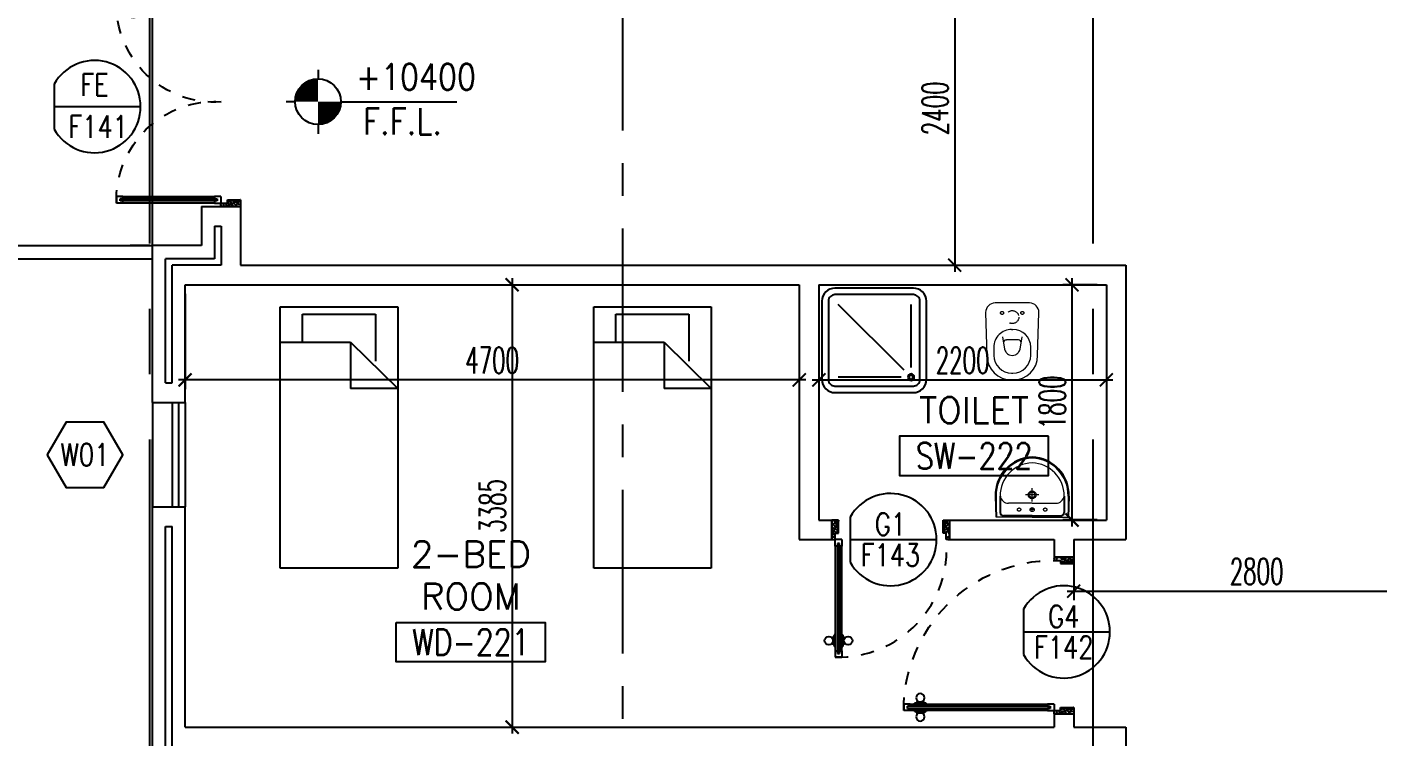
# Model space of a CAD drawing. Extents: x 88852.7 to 88945.7, y 39921.6 to 40001.1.
# Drawn here: x 88901.85 to 88912.19, y 39973.84 to 39979.27 of the extents above; entities that cross this region are included whole.
import ezdxf
from ezdxf.enums import TextEntityAlignment as Align

# ---------------------------------------------------------------- set-up
doc = ezdxf.new("R2010")
doc.units = 0
doc.header["$MEASUREMENT"] = 0
doc.header["$PDMODE"] = 34
for name, pattern in [('CENTER', [2, 1.25, -0.25, 0.25, -0.25]), ('CENTERX2', [4, 2.5, -0.5, 0.5, -0.5]), ('DASHED', [0.75, 0.5, -0.25]), ('HIDDEN', [0.375, 0.25, -0.125]), ('HIDDEN2', [0.1875, 0.125, -0.0625])]:
    doc.linetypes.add(name, pattern=pattern)
doc.layers.get('0').update_dxf_attribs({"linetype": 'CONTINUOUS'})
doc.layers.get('DEFPOINTS').update_dxf_attribs({"linetype": 'CONTINUOUS'})
for name, color, linetype in [('AXES', 11, 'CENTERX2'), ('AXES1', 11, 'CENTER'), ('DIM', 4, 'CONTINUOUS'), ('DOOR', 7, 'CONTINUOUS'), ('DOOR-CR', 4, 'CONTINUOUS'), ('DOOR-NO', 3, 'CONTINUOUS'), ('FIX', 3, 'CONTINUOUS'), ('FUR', 4, 'CONTINUOUS'), ('HIDDEN', 9, 'HIDDEN2'), ('INSUL', 4, 'CONTINUOUS'), ('LEV-PL', 7, 'CONTINUOUS'), ('RM-BOX', 4, 'CONTINUOUS'), ('RM-NAME', 2, 'CONTINUOUS'), ('RM-NO', 2, 'CONTINUOUS'), ('ROOF', 7, 'CONTINUOUS'), ('WALL', 2, 'CONTINUOUS'), ('WIN', 3, 'CONTINUOUS'), ('WIN-BOX', 3, 'CONTINUOUS'), ('WIN-NO', 5, 'CONTINUOUS')]:
    doc.layers.add(name, color=color, linetype=linetype)
doc.styles.add('ROMANS', font='ROMANS.shx', dxfattribs={"width": 0.6})
doc.styles.add('S', font='ROMANS.SHX')
doc.dimstyles.new('STANDARD in', dxfattribs={"dimtxt": 0.2, "dimasz": 0.1, "dimexe": 0.07, "dimexo": 0.07, "dimgap": 0.05, "dimtad": 1, "dimdec": 0, "dimlfac": 1000, "dimzin": 0, "dimdsep": 46, "dimtxsty": 'ROMANS', "dimblk": 'ARCHTICK', "dimcen": 0.05, "dimdle": 0.05, "dimclrd": 4, "dimclre": 4, "dimclrt": 2, "dimadec": 0, "dimazin": 0, "dimtfac": 1, "dimtdec": 0, "dimtmove": 2, "dimatfit": 3, "dimfxl": 0, "dimtolj": 1, "dimtzin": 0, "dimarcsym": 0})

# ---------------------------------------------------------------- blocks, each defined once
blk = doc.blocks.new('_ARCHTICK')
at = {"color": 0, "linetype": 'ByBlock', "const_width": 0.15}
blk.add_lwpolyline([(-0.5, -0.5), (0.5, 0.5)], dxfattribs=at)
blk = doc.blocks.new('*D193')
at = {"layer": 'DEFPOINTS', "color": 0, "linetype": 'ByBlock'}
for p in [(88910.26, 39973.915), (88912.66, 39973.915), (88912.66, 39973.295)]:
    blk.add_point(p, dxfattribs=at)
at = {"layer": 'DIM', "color": 4, "linetype": 'ByBlock', "lineweight": -2}
for p, q in [((88910.26, 39973.845), (88910.26, 39973.225)), ((88912.66, 39973.845), (88912.66, 39973.225)), ((88910.21, 39973.295), (88912.71, 39973.295))]:
    blk.add_line(p, q, dxfattribs=at)
at = {"layer": 'DIM', "color": 4, "linetype": 'ByBlock', "lineweight": -2, "xscale": 0.1, "yscale": 0.1, "zscale": 0.1, "rotation": 180}
blk.add_blockref('_ARCHTICK', (88910.26, 39973.295), dxfattribs=at)
at = {"layer": 'DIM', "color": 4, "linetype": 'ByBlock', "lineweight": -2, "xscale": 0.1, "yscale": 0.1, "zscale": 0.1}
blk.add_blockref('_ARCHTICK', (88912.66, 39973.295), dxfattribs=at)
at = {"layer": 'DIM', "color": 2, "linetype": 'ByBlock', "insert": (88911.46, 39973.445), "char_height": 0.2, "attachment_point": 5, "style": 'ROMANS'}
blk.add_mtext('\\A1;2400', dxfattribs=at)
blk = doc.blocks.new('*D194')
at = {"layer": 'DEFPOINTS', "color": 0, "linetype": 'ByBlock'}
for p in [(88912.66, 39975.642), (88909.86, 39975.35), (88912.66, 39974.956)]:
    blk.add_point(p, dxfattribs=at)
at = {"layer": 'DIM', "color": 4, "linetype": 'ByBlock', "lineweight": -2}
for p, q in [((88912.66, 39975.572), (88912.66, 39974.886)), ((88909.86, 39975.28), (88909.86, 39974.886)), ((88909.81, 39974.956), (88912.71, 39974.956))]:
    blk.add_line(p, q, dxfattribs=at)
at = {"layer": 'DIM', "color": 4, "linetype": 'ByBlock', "lineweight": -2, "xscale": 0.1, "yscale": 0.1, "zscale": 0.1, "rotation": 180}
blk.add_blockref('_ARCHTICK', (88909.86, 39974.956), dxfattribs=at)
at = {"layer": 'DIM', "color": 4, "linetype": 'ByBlock', "lineweight": -2, "xscale": 0.1, "yscale": 0.1, "zscale": 0.1}
blk.add_blockref('_ARCHTICK', (88912.66, 39974.956), dxfattribs=at)
at = {"layer": 'DIM', "color": 2, "linetype": 'ByBlock', "insert": (88911.26, 39975.106), "char_height": 0.2, "attachment_point": 5, "style": 'ROMANS'}
blk.add_mtext('\\A1;2800', dxfattribs=at)
blk = doc.blocks.new('*D190')
at = {"layer": 'DEFPOINTS', "color": 0, "linetype": 'ByBlock'}
for p in [(88907.91, 39977.3), (88910.11, 39977.3), (88910.11, 39976.572)]:
    blk.add_point(p, dxfattribs=at)
at = {"layer": 'DIM', "color": 4, "linetype": 'ByBlock', "lineweight": -2}
for p, q in [((88907.91, 39977.23), (88907.91, 39976.502)), ((88910.11, 39977.23), (88910.11, 39976.502)), ((88907.86, 39976.572), (88910.16, 39976.572))]:
    blk.add_line(p, q, dxfattribs=at)
at = {"layer": 'DIM', "color": 4, "linetype": 'ByBlock', "lineweight": -2, "xscale": 0.1, "yscale": 0.1, "zscale": 0.1, "rotation": 180}
blk.add_blockref('_ARCHTICK', (88907.91, 39976.572), dxfattribs=at)
at = {"layer": 'DIM', "color": 4, "linetype": 'ByBlock', "lineweight": -2, "xscale": 0.1, "yscale": 0.1, "zscale": 0.1}
blk.add_blockref('_ARCHTICK', (88910.11, 39976.572), dxfattribs=at)
at = {"layer": 'DIM', "color": 2, "linetype": 'ByBlock', "insert": (88909.01, 39976.722), "char_height": 0.2, "attachment_point": 5, "style": 'ROMANS'}
blk.add_mtext('\\A1;2200', dxfattribs=at)
blk = doc.blocks.new('*D192')
at = {"layer": 'DEFPOINTS', "color": 0, "linetype": 'ByBlock'}
for p in [(88908.413, 39979.85), (88908.413, 39977.45), (88908.95, 39977.45)]:
    blk.add_point(p, dxfattribs=at)
at = {"layer": 'DIM', "color": 4, "linetype": 'ByBlock', "lineweight": -2}
for p, q in [((88908.483, 39979.85), (88909.02, 39979.85)), ((88908.95, 39979.9), (88908.95, 39977.4)), ((88908.483, 39977.45), (88909.02, 39977.45))]:
    blk.add_line(p, q, dxfattribs=at)
at = {"layer": 'DIM', "color": 4, "linetype": 'ByBlock', "lineweight": -2, "xscale": 0.1, "yscale": 0.1, "zscale": 0.1}
for p, rotation in [((88908.95, 39979.85), 90), ((88908.95, 39977.45), 270)]:
    blk.add_blockref('_ARCHTICK', p, dxfattribs=dict(at, rotation=rotation))
at = {"layer": 'DIM', "color": 2, "linetype": 'ByBlock', "insert": (88908.8, 39978.65), "char_height": 0.2, "attachment_point": 5, "rotation": 90, "style": 'ROMANS'}
blk.add_mtext('\\A1;2400', dxfattribs=at)
blk = doc.blocks.new('*D189')
at = {"layer": 'DEFPOINTS', "color": 0, "linetype": 'ByBlock'}
for p in [(88903.06, 39977.3), (88907.76, 39977.3), (88903.06, 39976.572)]:
    blk.add_point(p, dxfattribs=at)
at = {"layer": 'DIM', "color": 4, "linetype": 'ByBlock', "lineweight": -2}
for p, q in [((88903.06, 39977.23), (88903.06, 39976.502)), ((88907.76, 39977.23), (88907.76, 39976.502)), ((88907.81, 39976.572), (88903.01, 39976.572))]:
    blk.add_line(p, q, dxfattribs=at)
at = {"layer": 'DIM', "color": 4, "linetype": 'ByBlock', "lineweight": -2, "xscale": 0.1, "yscale": 0.1, "zscale": 0.1, "rotation": 180}
blk.add_blockref('_ARCHTICK', (88903.06, 39976.572), dxfattribs=at)
at = {"layer": 'DIM', "color": 4, "linetype": 'ByBlock', "lineweight": -2, "xscale": 0.1, "yscale": 0.1, "zscale": 0.1}
blk.add_blockref('_ARCHTICK', (88907.76, 39976.572), dxfattribs=at)
at = {"layer": 'DIM', "color": 2, "linetype": 'ByBlock', "insert": (88905.41, 39976.722), "char_height": 0.2, "attachment_point": 5, "style": 'ROMANS'}
blk.add_mtext('\\A1;4700', dxfattribs=at)
blk = doc.blocks.new('*D188')
at = {"layer": 'DEFPOINTS', "color": 0, "linetype": 'ByBlock'}
for p in [(88904.935, 39977.3), (88904.743, 39973.915), (88905.563, 39973.915)]:
    blk.add_point(p, dxfattribs=at)
at = {"layer": 'DIM', "color": 4, "linetype": 'ByBlock', "lineweight": -2}
for p, q in [((88905.563, 39977.35), (88905.563, 39973.865)), ((88905.005, 39977.3), (88905.633, 39977.3)), ((88904.813, 39973.915), (88905.633, 39973.915))]:
    blk.add_line(p, q, dxfattribs=at)
at = {"layer": 'DIM', "color": 4, "linetype": 'ByBlock', "lineweight": -2, "xscale": 0.1, "yscale": 0.1, "zscale": 0.1}
for p, rotation in [((88905.563, 39977.3), 90), ((88905.563, 39973.915), 270)]:
    blk.add_blockref('_ARCHTICK', p, dxfattribs=dict(at, rotation=rotation))
at = {"layer": 'DIM', "color": 2, "linetype": 'ByBlock', "insert": (88905.413, 39975.607), "char_height": 0.2, "attachment_point": 5, "rotation": 90, "style": 'ROMANS'}
blk.add_mtext('\\A1;3385', dxfattribs=at)
blk = doc.blocks.new('*D191')
at = {"layer": 'DEFPOINTS', "color": 0, "linetype": 'ByBlock'}
for p in [(88910.11, 39977.3), (88909.847, 39975.5), (88910.11, 39975.5)]:
    blk.add_point(p, dxfattribs=at)
at = {"layer": 'DIM', "color": 4, "linetype": 'ByBlock', "lineweight": -2}
for p, q in [((88909.847, 39977.35), (88909.847, 39975.45)), ((88910.04, 39977.3), (88909.777, 39977.3)), ((88910.04, 39975.5), (88909.777, 39975.5))]:
    blk.add_line(p, q, dxfattribs=at)
at = {"layer": 'DIM', "color": 4, "linetype": 'ByBlock', "lineweight": -2, "xscale": 0.1, "yscale": 0.1, "zscale": 0.1}
for p, rotation in [((88909.847, 39977.3), 90), ((88909.847, 39975.5), 270)]:
    blk.add_blockref('_ARCHTICK', p, dxfattribs=dict(at, rotation=rotation))
at = {"layer": 'DIM', "color": 2, "linetype": 'ByBlock', "insert": (88909.697, 39976.4), "char_height": 0.2, "attachment_point": 5, "rotation": 90, "style": 'ROMANS'}
blk.add_mtext('\\A1;1800', dxfattribs=at)
blk = doc.blocks.new('SHR1')
at = {"layer": 'FIX'}
for p, q in [((-196, 196), (-700, 700)), ((-143, 218), (-143, 700)), ((-218, 143), (-700, 143))]:
    blk.add_line(p, q, dxfattribs=at)
for points in [[(-825, 125), (-825, 725, -0.414214), (-725, 825), (-125, 825, -0.414214), (-25, 725), (-25, 125, -0.414214), (-125, 25), (-725, 25, -0.414214)], [(-775, 125), (-775, 725, -0.414214), (-725, 775), (-125, 775, -0.414214), (-75, 725), (-75, 125, -0.414214), (-125, 75), (-725, 75, -0.414214)]]:
    blk.add_lwpolyline(points, format="xyb", close=True, dxfattribs=at)
for radius in [25, 15]:
    blk.add_circle((-143, 143), radius, dxfattribs=at)
blk = doc.blocks.new('WC1')
at = {"layer": 'FIX', "lineweight": 20}
for p, q in [((-210, 204), (-538, 194)), ((-475, 141), (-538, 141)), ((-137, 0), (-137, 131)), ((-727, 5), (-727, -5)), ((-674, 5), (-674, -5)), ((-534, 24), (-540, 0)), ((-540, 0), (-534, -24)), ((-395, 76), (-490, 60)), ((-339, 5), (-339, -5)), ((-137, -131), (-137, 0)), ((-490, -60), (-395, -76)), ((-538, -141), (-475, -141)), ((-538, -194), (-210, -204)), ((-213, -204), (-210, -204))]:
    blk.add_line(p, q, dxfattribs=at)
at = {"layer": 'FIX', "linetype": 'Continuous', "lineweight": 20}
blk.add_line((-420, -47), (-420, 45), dxfattribs=at)
at = {"layer": 'FIX', "linetype": 'HIDDEN2', "lineweight": 20, "ltscale": 0.3}
blk.add_circle((-245, 0), 49.8, dxfattribs=at)
at = {"layer": 'FIX', "linetype": 'HIDDEN', "lineweight": 20, "ltscale": 0.05}
for centre in [(-213, 78), (-213, -77)]:
    blk.add_circle(centre, 11.6, dxfattribs=at)
at = {"layer": 'FIX', "lineweight": 20}
for centre, radius, start, end in [((-538, 5), 189, 90, 180), ((-538, 5), 136, 90, 180), ((-475, 5), 136, 360, 90), ((-210, 131), 73, 360, 90), ((-473, -7), 68.2, 128.9242, 152.8468), ((-464, -18), 82, 108.496, 128.9242), ((-538, -5), 189, 180, 270), ((-538, -5), 136, 180, 270), ((-473, 7), 68.2, 207.1532, 231.0758), ((-464, 18), 82, 231.0758, 251.504), ((-475, -5), 136, 270, 0), ((-210, -131), 73, 270, 0)]:
    blk.add_arc(centre, radius, start, end, dxfattribs=at)
at = {"layer": 'FIX', "linetype": 'Continuous', "lineweight": 20}
for centre, start, end in [((-443, 46), 357.6662, 91.6121), ((-442, -46), 268.3879, 2.3338)]:
    blk.add_arc(centre, 22.3, start, end, dxfattribs=at)
blk = doc.blocks.new('LAV1')
at = {"layer": 'FIX', "linetype": 'ByBlock', "ltscale": 0.3}
for p, q in [((-280, 210), (-275, 50)), ((-245, 210), (-245, 85)), ((245, 210), (245, 85)), ((280, 210), (275, 50)), ((0, 60), (-220, 60)), ((0, 60), (220, 60))]:
    blk.add_line(p, q, dxfattribs=at)
at = {"layer": 'FIX', "linetype": 'Continuous', "lineweight": 20}
for p, q in [((-275, 210), (-275, 50)), ((275, 210), (275, 50)), ((0, 155), (-181, 155)), ((0, 155), (181, 155)), ((0, 50), (-275, 50)), ((0, 50), (-252, 50)), ((0, 50), (275, 50)), ((0, 50), (252, 50))]:
    blk.add_line(p, q, dxfattribs=at)
at = {"layer": 'FIX', "linetype": 'DASHED', "lineweight": 20, "ltscale": 0.05}
for p, q in [((50, 220), (-50, 220)), ((0, 170), (0, 270)), ((0, 170), (0, 270))]:
    blk.add_line(p, q, dxfattribs=at)
at = {"layer": 'FIX', "lineweight": 20}
for p, q in [((16, 107), (-15, 107)), ((0, 92), (0, 123))]:
    blk.add_line(p, q, dxfattribs=at)
for centre, radius in [((0, 220), 29.5), ((0, 220), 22.5), ((0, 107), 15.5)]:
    blk.add_circle(centre, radius, dxfattribs=at)
at = {"layer": 'FIX', "linetype": 'HIDDEN', "lineweight": 20, "ltscale": 0.05}
for centre in [(-100, 107), (100, 107)]:
    blk.add_circle(centre, 12.4, dxfattribs=at)
at = {"layer": 'FIX', "linetype": 'ByBlock', "ltscale": 0.3}
for centre, radius, start, end in [((7, 220), 287, 91.3776, 182.0064), ((-7, 220), 287, 357.9936, 88.6224), ((-220, 85), 24.9, 179.7021, 269.9486), ((220, 85), 24.9, 270.0514, 0.2979)]:
    blk.add_arc(centre, radius, start, end, dxfattribs=at)
at = {"layer": 'FIX', "linetype": 'Continuous', "lineweight": 20}
for centre, radius, start, end in [((8, 217), 283, 91.6988, 181.351), ((8, 212), 253, 91.7328, 180.4884), ((-8, 217), 283, 358.649, 88.3012), ((-8, 212), 253, 359.5116, 88.2672), ((-179, 222), 66.9, 190.2006, 268.0786), ((179, 222), 66.9, 271.9214, 349.7994)]:
    blk.add_arc(centre, radius, start, end, dxfattribs=at)
blk = doc.blocks.new('LEV1')
at = {"layer": 'LEV-PL'}
for p, q in [((0, 245), (0, 175)), ((-175, 0), (-245, 0)), ((175, 0), (1061, 0)), ((0, -175), (0, -245))]:
    blk.add_line(p, q, dxfattribs=at)
at = {"layer": 'LEV-PL', "const_width": 175}
for points in [[(-88, 0, -0.414214), (0, 88, -1)], [(88, 0, -0.414214), (0, -88, -1)]]:
    blk.add_lwpolyline(points, format="xyb", dxfattribs=at)
at = {"layer": 'LEV-PL'}
blk.add_circle((0, 0), 175, dxfattribs=at)
at = {"layer": 'LEV-PL', "color": 4, "style": 'S', "width": 0.85}
for tag, p in [('+0000', (646, 50)), ('F.F.L.', (646, -250))]:
    blk.add_attdef(tag, text='', height=200, dxfattribs=at).set_placement(p, align=Align.CENTER)
blk = doc.blocks.new('DD1')
at = {"layer": 'DOOR-CR'}
blk.add_line((-308, 0), (353, 0), dxfattribs=at)
blk.add_lwpolyline([(-308, -173, 3.820224), (-308, 173)], format="xyb", close=True, dxfattribs=at)
at = {"layer": 'DOOR-NO', "style": 'ROMANS', "width": 0.8}
for tag, p in [('G', (0, 142)), ('000', (0, -141))]:
    blk.add_attdef(tag, text='', height=204, dxfattribs=at).set_placement(p, align=Align.MIDDLE)
blk = doc.blocks.new('A$C1DFA4FE8')
at = {"layer": 'DOOR', "color": 0, "linetype": 'ByBlock'}
for p, q in [((950, 1656), (800, 1656)), ((800, 1656), (800, 1631)), ((950, 1606), (950, 1656)), ((0, 1631), (0, 1581)), ((0, 1581), (0, 1631)), ((50, 1631), (0, 1631)), ((50, 1581), (0, 1581)), ((30, 1614), (30, 1598)), ((50, 1614), (30, 1614)), ((50, 1598), (30, 1598)), ((50, 1631), (50, 1614)), ((50, 1598), (50, 1581)), ((750, 1614), (750, 1631)), ((750, 1631), (800, 1631)), ((770, 1614), (750, 1614)), ((750, 1581), (750, 1598)), ((750, 1598), (770, 1598)), ((800, 1581), (750, 1581)), ((770, 1598), (770, 1614)), ((800, 1581), (800, 1631)), ((800, 1631), (850, 1631)), ((850, 1631), (850, 1606)), ((850, 1606), (950, 1606)), ((0, 81), (0, 131)), ((0, 131), (0, 81)), ((50, 131), (0, 131)), ((30, 98), (30, 114)), ((50, 114), (30, 114)), ((50, 114), (50, 131)), ((83, 131), (83, 138)), ((173, 138), (83, 138)), ((95, 138), (95, 147)), ((95, 147), (160, 147)), ((95, 138), (160, 138)), ((160, 138), (160, 147)), ((173, 131), (173, 138)), ((750, 131), (750, 114)), ((800, 131), (750, 131)), ((750, 114), (770, 114)), ((770, 114), (770, 98)), ((800, 131), (800, 81)), ((850, 106), (950, 106)), ((850, 81), (850, 106)), ((950, 106), (950, 56)), ((50, 81), (0, 81)), ((50, 98), (30, 98)), ((50, 81), (50, 98)), ((83, 81), (83, 74)), ((173, 74), (83, 74)), ((95, 74), (95, 65)), ((95, 74), (160, 74)), ((95, 65), (160, 65)), ((160, 74), (160, 65)), ((173, 81), (173, 74)), ((750, 98), (750, 81)), ((770, 98), (750, 98)), ((750, 81), (800, 81)), ((800, 56), (800, 81)), ((800, 81), (850, 81)), ((950, 56), (800, 56))]:
    blk.add_line(p, q, dxfattribs=at)
at = {"layer": 'DOOR', "color": 9, "linetype": 'ByBlock'}
for p, q in [((950, 1606), (837, 1656)), ((950, 1606), (910, 1656)), ((950, 1606), (850, 1619)), ((950, 106), (837, 56)), ((950, 106), (850, 93)), ((950, 106), (910, 56))]:
    blk.add_line(p, q, dxfattribs=at)
at = {"layer": 'DOOR', "linetype": 'ByBlock'}
for p, q in [((750, 1631), (50, 1631)), ((750, 1614), (50, 1614)), ((750, 1598), (50, 1598)), ((50, 1581), (750, 1581)), ((50, 131), (750, 131)), ((750, 114), (50, 114)), ((750, 98), (50, 98)), ((750, 81), (50, 81))]:
    blk.add_line(p, q, dxfattribs=at)
at = {"layer": 'DOOR', "color": 0, "linetype": 'ByBlock'}
for centre in [(128, 179), (128, 32)]:
    blk.add_circle(centre, 32.4, dxfattribs=at)
at = {"layer": 'DOOR', "color": 9, "linetype": 'ByBlock'}
for centre, radius, start, end in [((950, 1606), 154, 161.1053, 166.2858), ((950, 1606), 134, 158.1598, 169.28), ((950, 1606), 114, 154.0838, 167.3774), ((950, 1606), 94.4, 148.0182, 180), ((950, 1606), 74.4, 137.7764, 180), ((950, 1606), 54.4, 113.2074, 180), ((950, 1606), 34.4, 90, 180), ((950, 1606), 14.4, 90, 180), ((950, 106), 94.4, 180, 211.9818), ((950, 106), 74.4, 180, 222.2236), ((950, 106), 54.4, 180, 246.7926), ((950, 106), 34.4, 180, 270), ((950, 106), 14.4, 180, 270), ((950, 106), 154, 193.7142, 198.8947), ((950, 106), 134, 190.72, 201.8402), ((950, 106), 114, 192.6226, 205.9162)]:
    blk.add_arc(centre, radius, start, end, dxfattribs=at)
at = {"layer": 'DOOR', "linetype": 'HIDDEN', "ltscale": 0.5}
for centre, start, end in [((752, 1606), 178.0938, 273.7249), ((752, 106), 86.2751, 181.9062)]:
    blk.add_arc(centre, 752, start, end, dxfattribs=at)
blk = doc.blocks.new('DOOR90')
at = {"layer": 'DOOR', "linetype": 'ByBlock'}
for p, q in [((0, 0), (-150, 0)), ((-200, -25), (-1000, -25)), ((-200, -42), (-1000, -42)), ((-200, -58), (-1000, -58)), ((-1000, -75), (-200, -75))]:
    blk.add_line(p, q, dxfattribs=at)
at = {"layer": 'DOOR', "color": 0, "linetype": 'ByBlock'}
for p, q in [((-150, 0), (-150, -25)), ((-150, 0), (0, 0)), ((0, -50), (0, 0)), ((-1050, -25), (-1050, -75)), ((-1050, -75), (-1050, -25)), ((-1000, -25), (-1050, -25)), ((-1000, -75), (-1050, -75)), ((-1020, -42), (-1020, -58)), ((-1000, -42), (-1020, -42)), ((-1000, -58), (-1020, -58)), ((-1000, -25), (-1000, -42)), ((-1000, -58), (-1000, -75)), ((-968, -25), (-968, -18)), ((-878, -18), (-968, -18)), ((-968, -75), (-968, -82)), ((-878, -82), (-968, -82)), ((-955, -18), (-955, -9)), ((-955, -9), (-890, -9)), ((-955, -18), (-890, -18)), ((-955, -82), (-955, -91)), ((-955, -82), (-890, -82)), ((-955, -91), (-890, -91)), ((-890, -18), (-890, -9)), ((-890, -82), (-890, -91)), ((-878, -25), (-878, -18)), ((-878, -75), (-878, -82)), ((-200, -42), (-200, -25)), ((-200, -25), (-150, -25)), ((-180, -42), (-200, -42)), ((-200, -75), (-200, -58)), ((-200, -58), (-180, -58)), ((-150, -75), (-200, -75)), ((-180, -58), (-180, -42)), ((-150, -75), (-150, -25)), ((-150, -25), (-100, -25)), ((-100, -25), (-100, -50)), ((-100, -50), (0, -50)), ((-150, -900), (-150, -875)), ((-150, -875), (-100, -875)), ((0, -900), (-150, -900)), ((-150, -900), (0, -900)), ((-100, -850), (0, -850)), ((-100, -875), (-100, -850)), ((0, -850), (0, -900))]:
    blk.add_line(p, q, dxfattribs=at)
at = {"layer": 'DOOR', "color": 9, "linetype": 'ByBlock'}
for p, q in [((0, -50), (-114, 0)), ((0, -50), (-40, 0)), ((0, -50), (-100, -37)), ((0, -850), (-114, -900)), ((0, -850), (-100, -863)), ((0, -850), (-40, -900))]:
    blk.add_line(p, q, dxfattribs=at)
at = {"layer": 'DOOR', "color": 0, "linetype": 'ByBlock'}
for centre in [(-923, 24), (-923, -124)]:
    blk.add_circle(centre, 32.4, dxfattribs=at)
at = {"layer": 'DOOR', "color": 9, "linetype": 'ByBlock'}
for centre, radius, start, end in [((0, -50), 74.4, 137.7764, 180), ((0, -50), 54.4, 113.2074, 180), ((0, -50), 154, 161.1053, 166.2858), ((0, -50), 134, 158.1598, 169.28), ((0, -50), 114, 154.0838, 167.3774), ((0, -50), 94.4, 148.0182, 180), ((0, -50), 34.4, 90, 180), ((0, -50), 14.4, 90, 180), ((0, -850), 154, 193.7142, 198.8947), ((0, -850), 134, 190.72, 201.8402), ((0, -850), 94.4, 180, 211.9818), ((0, -850), 74.4, 180, 222.2236), ((0, -850), 54.4, 180, 246.7926), ((0, -850), 34.4, 180, 270), ((0, -850), 14.4, 180, 270)]:
    blk.add_arc(centre, radius, start, end, dxfattribs=at)
at = {"layer": 'DOOR', "linetype": 'HIDDEN', "ltscale": 0.5}
blk.add_arc((-222, -50), 828, 178.2701, 275.003, dxfattribs=at)
blk = doc.blocks.new('DOOR100')
at = {"layer": 'DOOR', "color": 0, "linetype": 'ByBlock'}
for p, q in [((-76, 1251), (-76, 1301)), ((-76, 1301), (-26, 1301)), ((-26, 1301), (-76, 1301)), ((-59, 1251), (-76, 1251)), ((-59, 1251), (-59, 1271)), ((-43, 1271), (-59, 1271)), ((-43, 1251), (-43, 1271)), ((-26, 1251), (-43, 1251)), ((-26, 1251), (-26, 1301)), ((-92, 1206), (-92, 1141)), ((-83, 1206), (-92, 1206)), ((-83, 1141), (-92, 1141)), ((-83, 1129), (-83, 1219)), ((-76, 1219), (-83, 1219)), ((-83, 1206), (-83, 1141)), ((-26, 1219), (-19, 1219)), ((-19, 1129), (-19, 1219)), ((-19, 1206), (-19, 1141)), ((-19, 1206), (-10, 1206)), ((-19, 1141), (-10, 1141)), ((-10, 1206), (-10, 1141)), ((-76, 1129), (-83, 1129)), ((-26, 1129), (-19, 1129)), ((-1201, 0), (-1201, 150)), ((-1201, 150), (-1176, 150)), ((-1201, 150), (-1201, 0)), ((-1176, 150), (-1176, 100)), ((-76, 200), (-59, 200)), ((-76, 150), (-76, 200)), ((-76, 150), (-26, 150)), ((-59, 200), (-59, 180)), ((-59, 180), (-43, 180)), ((-43, 200), (-26, 200)), ((-43, 180), (-43, 200)), ((-26, 200), (-26, 150)), ((-1, 150), (-26, 150)), ((-26, 150), (-26, 100)), ((-1, 150), (-1, 0)), ((-1151, 0), (-1201, 0)), ((-1176, 100), (-1151, 100)), ((-1151, 100), (-1151, 0)), ((-51, 100), (-51, 0)), ((-26, 100), (-51, 100)), ((-51, 0), (-1, 0))]:
    blk.add_line(p, q, dxfattribs=at)
at = {"layer": 'DOOR', "linetype": 'ByBlock'}
for p, q in [((-76, 1251), (-76, 200)), ((-59, 200), (-59, 1251)), ((-43, 200), (-43, 1251)), ((-26, 200), (-26, 1251))]:
    blk.add_line(p, q, dxfattribs=at)
at = {"layer": 'DOOR', "color": 9, "linetype": 'ByBlock'}
for p, q in [((-1151, 0), (-1201, 114)), ((-51, 0), (-1, 114)), ((-1151, 0), (-1201, 40)), ((-1151, 0), (-1164, 100)), ((-51, 0), (-38, 100)), ((-51, 0), (-1, 40))]:
    blk.add_line(p, q, dxfattribs=at)
at = {"layer": 'DOOR', "color": 0, "linetype": 'ByBlock'}
for centre in [(-125, 1174), (22, 1174)]:
    blk.add_circle(centre, 32.4, dxfattribs=at)
at = {"layer": 'DOOR', "linetype": 'HIDDEN', "ltscale": 0.5}
blk.add_arc((-27, 152), 1149, 89.961, 180.0931, dxfattribs=at)
at = {"layer": 'DOOR', "color": 9, "linetype": 'ByBlock'}
for centre, radius, start, end in [((-1151, 0), 154, 103.7142, 108.8947), ((-1151, 0), 134, 100.72, 111.8402), ((-51, 0), 134, 68.1598, 79.28), ((-51, 0), 114, 64.0838, 77.3774), ((-51, 0), 154, 71.1053, 76.2858), ((-1151, 0), 94.4, 90, 121.9818), ((-1151, 0), 74.4, 90, 132.2236), ((-1151, 0), 54.4, 90, 156.7926), ((-1151, 0), 34.4, 90, 180), ((-1151, 0), 14.4, 90, 180), ((-51, 0), 94.4, 58.0182, 90), ((-51, 0), 74.4, 47.7764, 90), ((-51, 0), 54.4, 23.2074, 90), ((-51, 0), 34.4, 0, 90), ((-51, 0), 14.4, 0, 90)]:
    blk.add_arc(centre, radius, start, end, dxfattribs=at)
blk = doc.blocks.new('RM1')
at = {"layer": 'RM-BOX'}
blk.add_lwpolyline([(570, -200), (-570, -200), (-570, -500), (570, -500)], close=True, dxfattribs=at)
at = {"layer": 'RM-NAME', "style": 'ROMANS'}
for tag, p in [('ROOMNAME1', (0, 324)), ('ROOMNAME2', (0, 0))]:
    blk.add_attdef(tag, text='', height=200, dxfattribs=at).set_placement(p, align=Align.MIDDLE)
at = {"layer": 'RM-NO', "style": 'ROMANS', "width": 0.8}
blk.add_attdef('ROOMNO', text='', height=200, dxfattribs=at).set_placement((0, -350), align=Align.MIDDLE)
blk = doc.blocks.new('WW1')
at = {"layer": 'WIN-BOX'}
blk.add_lwpolyline([(144, -250), (289, 0), (144, 250), (-144, 250), (-289, 0), (-144, -250)], close=True, dxfattribs=at)
at = {"layer": 'WIN-NO', "style": 'ROMANS', "width": 0.8}
blk.add_attdef('W00', text='', height=170, dxfattribs=at).set_placement((0, 0), align=Align.MIDDLE)
blk = doc.blocks.new('AH20A')
at = {"layer": 'FUR'}
for p, q in [((0, 0.5), (0, -0.5)), ((1, 0.5), (0, 0.5)), ((0.1358, 0.5), (0.1358, -0.0987)), ((1, -0.5), (1, 0.5)), ((0.1358, 0.3112), (0.0277, 0.3112)), ((0.0277, 0.3112), (0.0277, -0.3087)), ((0.1358, -0.0987), (0.3125, -0.5)), ((0.1358, -0.0987), (0.3125, -0.0987)), ((0.3125, -0.5), (0.3125, -0.0987)), ((0.0277, -0.3087), (0.2076, -0.3087)), ((0, -0.5), (1, -0.5))]:
    blk.add_line(p, q, dxfattribs=at)

msp = doc.modelspace()

# ---------------------------------------------------------------- linework, layer by layer
at = {"layer": 'AXES'}
for p, q in [((88910.0103, 39921.6153), (88910.0103, 40000.4279)), ((88902.7903, 39921.6153), (88902.7903, 40000.0779)), ((88902.8103, 39921.6153), (88902.8103, 40000.0779))]:
    msp.add_line(p, q, dxfattribs=at)
at = {"layer": 'AXES1'}
msp.add_line((88906.4103, 39928.4796), (88906.4103, 39987.2996), dxfattribs=at)
at = {"layer": 'HIDDEN'}
msp.add_line((88902.8103, 39977.5996), (88902.8103, 39979.7496), dxfattribs=at)
at = {"layer": 'INSUL'}
for p, q in [((88903.2853, 39977.7496), (88903.2853, 39977.4996)), ((88903.2853, 39977.7496), (88903.3353, 39977.7496)), ((88903.3353, 39977.7496), (88903.3353, 39977.4496)), ((88903.2853, 39977.4996), (88902.9103, 39977.4996)), ((88902.9103, 39976.5496), (88902.9103, 39977.4996)), ((88903.3353, 39977.4496), (88902.9603, 39977.4496)), ((88902.9603, 39976.5496), (88902.9603, 39977.4496)), ((88902.9103, 39976.5496), (88902.9603, 39976.5496)), ((88902.9103, 39975.4496), (88902.9603, 39975.4496)), ((88902.9103, 39973.2496), (88902.9103, 39975.4496)), ((88902.9603, 39973.2496), (88902.9603, 39975.4496))]:
    msp.add_line(p, q, dxfattribs=at)
at = {"layer": 'ROOF'}
for p, q in [((88893.1903, 39977.5996), (88902.8103, 39977.5996)), ((88902.7903, 39977.5996), (88902.6403, 39977.5996)), ((88893.1903, 39977.4996), (88902.8103, 39977.4996))]:
    msp.add_line(p, q, dxfattribs=at)
at = {"layer": 'WALL'}
for p, q in [((88903.1853, 39977.8996), (88903.1853, 39977.5996)), ((88903.1853, 39977.8996), (88903.4853, 39977.8996)), ((88903.4853, 39977.8996), (88903.4853, 39977.4496)), ((88903.1853, 39977.5996), (88902.8103, 39977.5996)), ((88902.8103, 39976.3996), (88902.8103, 39977.5996)), ((88903.4853, 39977.4496), (88910.2603, 39977.4496)), ((88903.0603, 39976.3996), (88903.0603, 39977.2996)), ((88903.0603, 39977.2996), (88907.7603, 39977.2996)), ((88907.9103, 39977.2996), (88910.1103, 39977.2996)), ((88902.8103, 39976.3996), (88903.0603, 39976.3996)), ((88902.8103, 39975.5996), (88903.0603, 39975.5996)), ((88902.8103, 39973.2496), (88902.8103, 39975.5996)), ((88903.0603, 39973.9146), (88903.0603, 39975.5996)), ((88907.9103, 39975.4996), (88908.0103, 39975.4996)), ((88908.9103, 39975.4996), (88910.1103, 39975.4996)), ((88907.7603, 39975.3496), (88908.0103, 39975.3496)), ((88908.9103, 39975.3496), (88909.7103, 39975.3496)), ((88909.8603, 39975.3496), (88910.2603, 39975.3496)), ((88903.0603, 39973.9146), (88909.7103, 39973.9146)), ((88909.8603, 39973.9146), (88910.2603, 39973.9146))]:
    msp.add_line(p, q, dxfattribs=at)
at = {"layer": 'WALL', "linetype": 'ByBlock'}
for p, q in [((88910.2603, 39977.4496), (88910.2603, 39975.3496)), ((88907.7603, 39977.2996), (88907.7603, 39975.3496)), ((88907.9103, 39977.2996), (88907.9103, 39975.4996)), ((88910.1103, 39977.2996), (88910.1103, 39975.4996)), ((88908.0103, 39975.4996), (88908.0103, 39975.3496)), ((88908.9103, 39975.4996), (88908.9103, 39975.3496)), ((88909.7103, 39975.3496), (88909.7103, 39975.2151)), ((88909.8603, 39975.3496), (88909.8603, 39975.2151)), ((88909.8603, 39975.2151), (88909.7103, 39975.2151)), ((88909.8603, 39974.0151), (88909.7103, 39974.0151)), ((88909.7103, 39974.0151), (88909.7103, 39973.9146)), ((88909.8603, 39974.0151), (88909.8603, 39973.9146)), ((88910.2603, 39973.9146), (88910.2603, 39971.8146))]:
    msp.add_line(p, q, dxfattribs=at)
at = {"layer": 'WIN'}
for p, q in [((88902.8103, 39976.3996), (88902.8103, 39975.5996)), ((88902.9603, 39976.3996), (88902.9603, 39975.5996)), ((88903.0103, 39976.3996), (88903.0103, 39975.5996)), ((88903.0603, 39976.3996), (88903.0603, 39975.5996))]:
    msp.add_line(p, q, dxfattribs=at)

# ---------------------------------------------------------------- block references
at = {"layer": 'DOOR', "color": 0, "linetype": 'ByBlock', "yscale": 0.001, "zscale": 0.001}
for name, p, xscale, rotation in [('A$C1DFA4FE8', (88902.5346, 39979.5555), -0.001, 180), ('DOOR90', (88908.0103, 39975.4996), 0.001, 90), ('DOOR100', (88909.8603, 39974.0151), -0.001, 90)]:
    msp.add_blockref(name, p, dxfattribs=dict(at, xscale=xscale, rotation=rotation))
at = {"layer": 'DOOR-NO'}
ref = msp.add_blockref('DD1', (88902.3671, 39978.6632), dxfattribs=dict(at, xscale=0.001, yscale=0.001, zscale=0.001))
ref.add_attrib('G', 'FE', dxfattribs={"height": 0.17, "style": 'ROMANS', "width": 0.8}).set_placement((88902.3671, 39978.8298), align=Align.MIDDLE)
ref.add_attrib('000', 'F141', dxfattribs={"height": 0.17, "style": 'ROMANS', "width": 0.8}).set_placement((88902.3955, 39978.5095), align=Align.MIDDLE)
ref = msp.add_blockref('DD1', (88908.4584, 39975.3496), dxfattribs=dict(at, xscale=0.001, yscale=0.001, zscale=0.001))
ref.add_attrib('G', 'G1', dxfattribs={"height": 0.17, "style": 'ROMANS', "width": 0.8}).set_placement((88908.4584, 39975.4675), align=Align.MIDDLE)
ref.add_attrib('000', 'F143', dxfattribs={"height": 0.17, "style": 'ROMANS', "width": 0.8}).set_placement((88908.4584, 39975.2317), align=Align.MIDDLE)
ref = msp.add_blockref('DD1', (88909.7845, 39974.6438), dxfattribs=dict(at, xscale=0.001, yscale=0.001, zscale=0.001))
ref.add_attrib('G', 'G4', dxfattribs={"height": 0.17, "style": 'ROMANS', "width": 0.8}).set_placement((88909.7845, 39974.7618), align=Align.MIDDLE)
ref.add_attrib('000', 'F142', dxfattribs={"height": 0.17, "style": 'ROMANS', "width": 0.8}).set_placement((88909.7845, 39974.526), align=Align.MIDDLE)
at = {"layer": 'FIX', "rotation": 90}
for name, p, xscale, yscale, zscale in [('SHR1', (88908.7583, 39976.4496), -0.000999999996565748, 0.000999999996565748, 0.001), ('AH20A', (88904.2383, 39977.1313), -2, 0.9, 2), ('AH20A', (88906.6371, 39977.1313), -2, 0.9, 2), ('WC1', (88909.3903, 39977.2976), 0.000999999996565748, 0.000999999996565748, 0.001)]:
    msp.add_blockref(name, p, dxfattribs=dict(at, xscale=xscale, yscale=yscale, zscale=zscale))
at = {"layer": 'FIX', "xscale": 0.001000000003841706, "yscale": 0.000999999996565748, "zscale": 0.001}
msp.add_blockref('LAV1', (88909.5423, 39975.4726), dxfattribs=at)
at = {"layer": 'LEV-PL'}
ref = msp.add_blockref('LEV1', (88904.0775, 39978.7009), dxfattribs=dict(at, xscale=0.001, yscale=0.001, zscale=0.001))
ref.add_attrib('F.F.L.', 'F.F.L.', dxfattribs={"color": 4, "height": 0.2, "style": 'S', "width": 0.85}).set_placement((88904.7237, 39978.4509), align=Align.CENTER)
ref.add_attrib('+0000', '+10400', dxfattribs={"color": 4, "height": 0.2, "style": 'S', "width": 0.85}).set_placement((88904.8283, 39978.7912), align=Align.CENTER)
at = {"layer": 'RM-NAME', "xscale": 0.001, "yscale": 0.001, "zscale": 0.001}
msp.add_blockref('RM1', (88909.098, 39976.3404), dxfattribs=at).add_auto_attribs({'ROOMNO': 'SW-222', 'ROOMNAME2': 'TOILET'})
at = {"layer": 'RM-NAME'}
ref = msp.add_blockref('RM1', (88905.2467, 39974.9152), dxfattribs=dict(at, xscale=-0.001, yscale=0.001, zscale=0.001))
ref.add_attrib('ROOMNO', 'WD-221', dxfattribs={"layer": 'RM-NO', "height": 0.2, "style": 'ROMANS', "width": 0.8}).set_placement((88905.2467, 39974.5652), align=Align.MIDDLE)
ref.add_attrib('ROOMNAME2', 'ROOM', dxfattribs={"height": 0.2, "style": 'ROMANS'}).set_placement((88905.2467, 39974.9152), align=Align.MIDDLE)
ref.add_attrib('ROOMNAME1', '2-BED', dxfattribs={"height": 0.2, "style": 'ROMANS'}).set_placement((88905.2467, 39975.239), align=Align.MIDDLE)
at = {"layer": 'WIN-NO', "xscale": 0.001, "yscale": 0.001, "zscale": 0.001}
msp.add_blockref('WW1', (88902.2945, 39975.9996), dxfattribs=at).add_auto_attribs({'W00': 'W01'})

# ---------------------------------------------------------------- dimensions: what is measured, and where the dimension line sits
at = {"layer": 'DIM', "linetype": 'ByBlock', "ltscale": 0.3}
for base, p1, p2, picture, middle in [((88908.9496, 39977.4496), (88908.4128, 39979.8496), (88908.4128, 39977.4496), '*D192', (88908.7996, 39978.6496)), ((88905.5627, 39973.9146), (88904.9347, 39977.2996), (88904.743, 39973.9146), '*D188', (88905.4127, 39975.6071)), ((88909.847, 39975.4996), (88910.1103, 39977.2996), (88910.1103, 39975.4996), '*D191', (88909.697, 39976.3996))]:
    dim = msp.add_linear_dim(base=base, p1=p1, p2=p2, angle=90, dimstyle='STANDARD in', dxfattribs=at)
    dim.commit()
    dim.dimension.update_dxf_attribs({"geometry": picture, "text_midpoint": middle})
for base, p1, p2, picture, middle in [((88903.0603, 39976.5722), (88907.7603, 39977.2996), (88903.0603, 39977.2996), '*D189', (88905.4103, 39976.7222)), ((88910.1103, 39976.5722), (88907.9103, 39977.2996), (88910.1103, 39977.2996), '*D190', (88909.0103, 39976.7222)), ((88912.6603, 39974.9558), (88909.8603, 39975.3496), (88912.6603, 39975.642), '*D194', (88911.2603, 39975.1058)), ((88912.6603, 39973.2946), (88910.2603, 39973.9146), (88912.6603, 39973.9146), '*D193', (88911.4603, 39973.4446))]:
    dim = msp.add_linear_dim(base=base, p1=p1, p2=p2, dimstyle='STANDARD in', dxfattribs=at)
    dim.commit()
    dim.dimension.update_dxf_attribs({"geometry": picture, "text_midpoint": middle})

doc.saveas('drawing.dxf')
